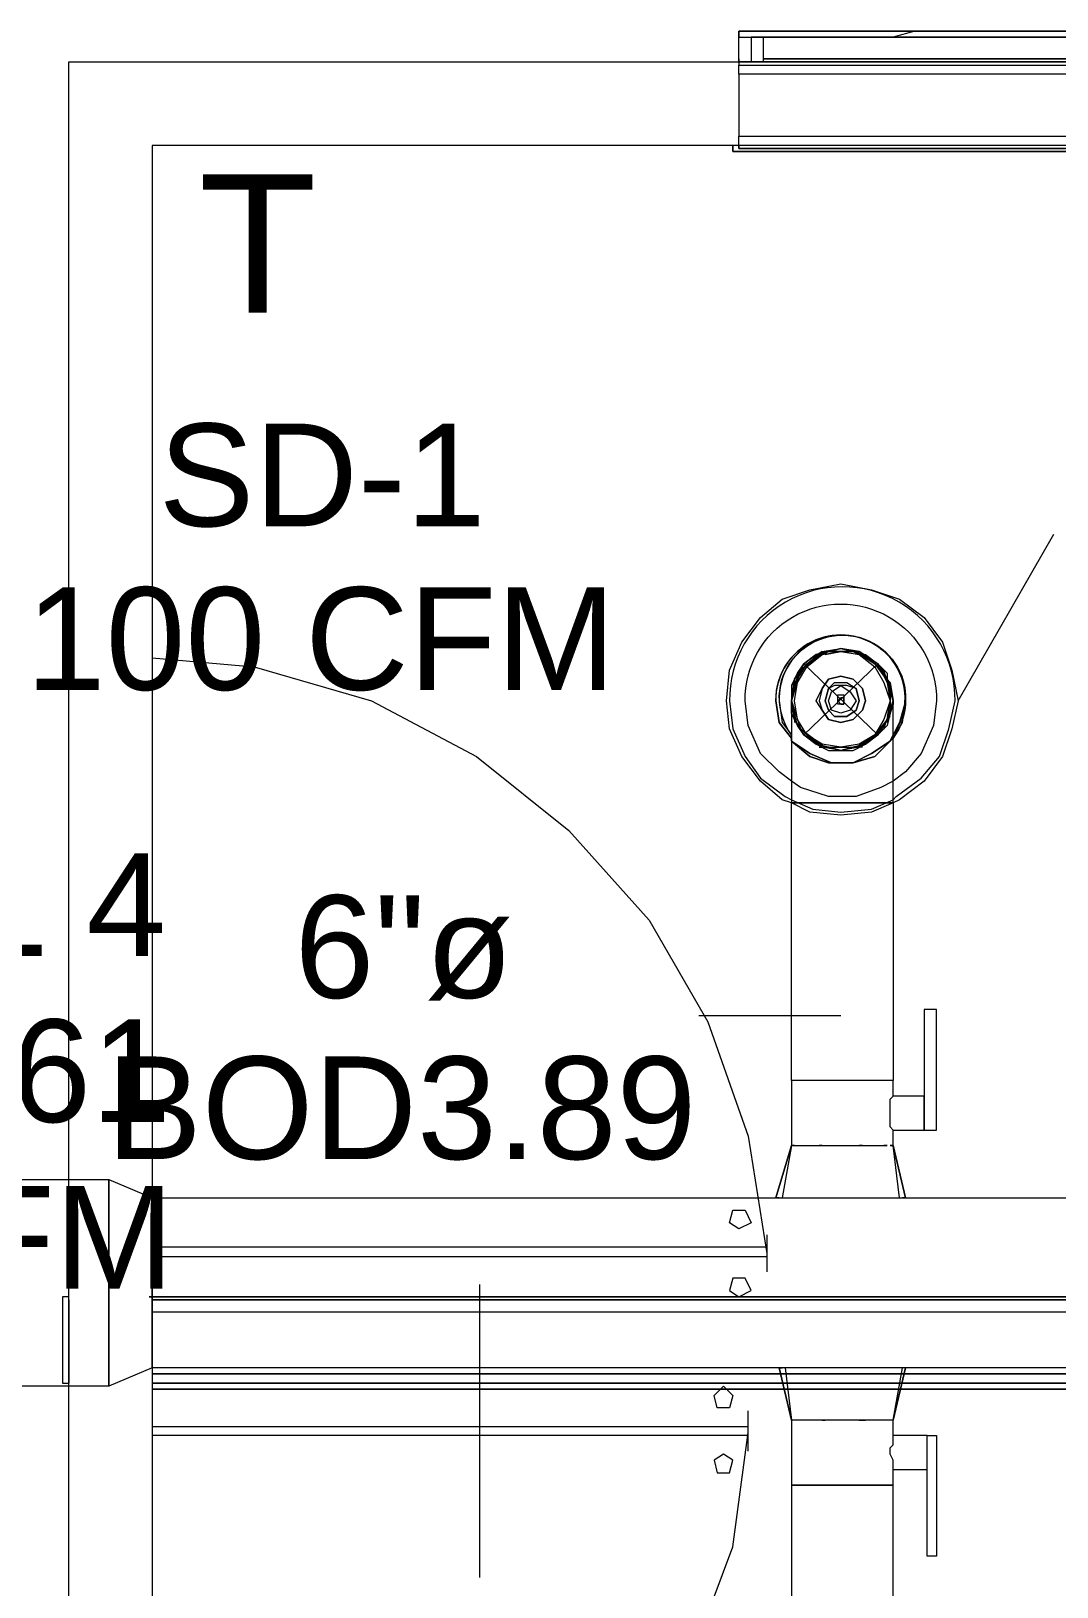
# Model space of a CAD drawing. Header units: metres. Extents: x 39 to 278, y -7 to 151.
# Drawn here: x 49.165 to 50.688, y 44.366 to 46.676 of the extents above; entities that cross this region are included whole.
import ezdxf

# ---------------------------------------------------------------- set-up
doc = ezdxf.new("R2010")
doc.units = ezdxf.units.M
doc.layers.add('HVAC - Ductos', color=5, linetype='Continuous', lineweight=50)
doc.layers.add('PDF_Geometry', color=7, linetype='Continuous', true_color=0xaaaaaa)
doc.layers.add('PDF_Text', color=7, linetype='Continuous')
doc.styles.add('PDF Helvetica', font='')
doc.styles.get('PDF Helvetica').set_extended_font_data('Helvetica')

msp = doc.modelspace()

# ---------------------------------------------------------------- linework, layer by layer
at = {"layer": 'HVAC - Ductos', "lineweight": 0}
for points in [[(50.5412, 45.6813), (50.6833, 45.9289)], [(50.3992, 45.7501), (50.4221, 45.7363), (50.4358, 45.7135), (50.4221, 45.7363), (50.3946, 45.7547), (50.3671, 45.7593), (50.3487, 45.7547), (50.3304, 45.7501), (50.3121, 45.7363), (50.3029, 45.7226), (50.2937, 45.7043), (50.2937, 45.6813), (50.2983, 45.6539), (50.3121, 45.6309), (50.3029, 45.6447), (50.2937, 45.6631), (50.2937, 45.6768), (50.2937, 45.6813), (50.2983, 45.7135), (50.2983, 45.7089), (50.2937, 45.6813), (50.2983, 45.6585), (50.2983, 45.6539), (50.2983, 45.6493)], [(50.335, 45.6126), (50.3395, 45.6126), (50.3121, 45.6309), (50.3304, 45.6172), (50.3167, 45.6309), (50.3029, 45.6447), (50.2983, 45.6631), (50.2937, 45.6813), (50.2983, 45.6997), (50.3029, 45.718), (50.3167, 45.7363), (50.3304, 45.7455), (50.3487, 45.7547), (50.3671, 45.7547), (50.3854, 45.7547), (50.4038, 45.7455), (50.4175, 45.7363), (50.4312, 45.718), (50.4404, 45.6997), (50.4404, 45.6813), (50.4404, 45.6631), (50.4312, 45.6447), (50.4175, 45.6309), (50.4038, 45.6172), (50.3854, 45.6126), (50.3671, 45.608), (50.3487, 45.6126), (50.3304, 45.6172), (50.3487, 45.608), (50.3671, 45.608), (50.3854, 45.608), (50.4038, 45.6172), (50.4221, 45.6309), (50.3946, 45.6126), (50.3671, 45.608), (50.3395, 45.6126), (50.3121, 45.6309), (50.2983, 45.6539), (50.2937, 45.6813), (50.2983, 45.7089)], [(50.2983, 45.7135), (50.2983, 45.7089), (50.2983, 45.7135), (50.3029, 45.7226), (50.3121, 45.7363), (50.3304, 45.7501), (50.335, 45.7501), (50.3395, 45.7547), (50.3487, 45.7547), (50.3671, 45.7593), (50.3854, 45.7547), (50.3946, 45.7547), (50.3992, 45.7501)], [(50.3029, 45.7135), (50.3167, 45.7363), (50.335, 45.7501), (50.3395, 45.7547), (50.3121, 45.7363), (50.2983, 45.7135), (50.3121, 45.7363)], [(50.3167, 45.7363), (50.335, 45.7501)], [(50.335, 45.7501), (50.3395, 45.7547)], [(50.3395, 45.7547), (50.3671, 45.7593), (50.3854, 45.7547), (50.4038, 45.7501), (50.4221, 45.7363), (50.4312, 45.7226), (50.4404, 45.7043), (50.4449, 45.6813), (50.4449, 45.6768), (50.4404, 45.6631), (50.4358, 45.6447), (50.4221, 45.6309), (50.4358, 45.6539), (50.4175, 45.6309), (50.3992, 45.6172)], [(50.3441, 45.7547), (50.3671, 45.7593), (50.3946, 45.7547), (50.3992, 45.7501), (50.4175, 45.7363), (50.4358, 45.7135), (50.4404, 45.7089), (50.4449, 45.6813), (50.4358, 45.7135)], [(50.3441, 45.7501), (50.3671, 45.7547), (50.3946, 45.7501)], [(50.3946, 45.7547), (50.3992, 45.7501), (50.4038, 45.7501), (50.4221, 45.7363), (50.4358, 45.7226), (50.4358, 45.7135), (50.4404, 45.7089), (50.4404, 45.7043), (50.4449, 45.6813), (50.4449, 45.6768)], [(50.2983, 45.7089), (50.2937, 45.7043), (50.2937, 45.6813), (50.2937, 45.6768)], [(50.4358, 45.7135), (50.4404, 45.7089)], [(50.4358, 45.7089), (50.4404, 45.6813), (50.4358, 45.6585)], [(50.2937, 45.6813), (50.2937, 45.6813)], [(50.2937, 45.6813), (50.2937, 45.6768), (50.2937, 45.6585), (50.2937, 45.6309), (50.2937, 45.5897), (50.2937, 45.5485), (50.2937, 45.5301), (50.3029, 45.5301), (50.3121, 45.5301), (50.3304, 45.5301), (50.3487, 45.5301), (50.3671, 45.5301), (50.3854, 45.5301), (50.4038, 45.5301), (50.4221, 45.5301), (50.4312, 45.5301), (50.4404, 45.5301), (50.4449, 45.5301), (50.4449, 45.5759), (50.4449, 45.6126), (50.4449, 45.6447), (50.4449, 45.6722), (50.4449, 45.6813)], [(50.4449, 45.6813), (50.4358, 45.6539), (50.4449, 45.6813)], [(50.335, 45.6172), (50.3167, 45.6309), (50.3029, 45.6539)], [(50.4358, 45.6539), (50.4221, 45.6309), (50.3946, 45.6126), (50.3671, 45.608), (50.3395, 45.6126)], [(50.4404, 45.6585), (50.4358, 45.6539), (50.4358, 45.6493)], [(50.3395, 45.6126), (50.3395, 45.6126)], [(50.3992, 45.6126), (50.3946, 45.6126), (50.3671, 45.608), (50.3441, 45.6126)], [(50.3946, 45.6126), (50.3946, 45.6126)], [(50.4449, 45.5622), (50.4267, 45.553), (50.39, 45.5393), (50.3487, 45.5393), (50.3075, 45.553), (50.2937, 45.5622)], [(50.2937, 45.5347), (50.3258, 45.5209), (50.3671, 45.5163), (50.4129, 45.5209), (50.4449, 45.5347)], [(50.4449, 45.5301), (50.4129, 45.5163), (50.3671, 45.5117), (50.3212, 45.5163), (50.2937, 45.5301)], [(50.4449, 45.5301), (50.4404, 45.5301), (50.4312, 45.5301), (50.4221, 45.5301), (50.4038, 45.5301), (50.3854, 45.5301), (50.3671, 45.5301), (50.3487, 45.5301), (50.3304, 45.5301), (50.3121, 45.5301), (50.3029, 45.5301), (50.2937, 45.5301)], [(50.3671, 45.2139), (50.1562, 45.2139)], [(50.4541, 44.9435), (50.4449, 45.0213), (50.4404, 45.0213), (50.4449, 45.0213), (50.4449, 45.0443), (50.4908, 45.0443), (50.5092, 45.0443), (50.5092, 45.223), (50.4908, 45.223), (50.4908, 45.0443), (50.4908, 45.0489), (50.4908, 45.058), (50.4908, 45.0626), (50.4908, 45.0672), (50.4908, 45.0763), (50.4908, 45.0809), (50.4908, 45.0855), (50.4908, 45.0901), (50.4908, 45.0947), (50.4449, 45.0947), (50.4449, 45.1176), (50.4404, 45.1176), (50.4312, 45.1176), (50.4221, 45.1176), (50.4038, 45.1176), (50.3854, 45.1176), (50.3671, 45.1176), (50.3487, 45.1176), (50.3304, 45.1176), (50.3121, 45.1176), (50.3029, 45.1176), (50.2937, 45.1176), (50.2937, 45.0213), (50.2983, 45.0213), (50.3029, 45.0213), (50.3121, 45.0213), (50.3304, 45.0213), (50.3487, 45.0213), (50.3671, 45.0213), (50.3854, 45.0213), (50.4038, 45.0213), (50.4221, 45.0213), (50.4312, 45.0213), (50.4358, 45.0213), (50.4312, 45.0213)], [(50.4449, 45.0443), (50.4404, 45.0489), (50.4404, 45.058), (50.4404, 45.0626), (50.4404, 45.0717), (50.4404, 45.0809), (50.4404, 45.0901), (50.4449, 45.0947)], [(50.2983, 45.0213), (50.2937, 45.0213), (50.28, 44.9435)], [(50.3121, 45.0213), (50.3167, 45.0213)], [(50.3395, 45.0213), (50.335, 45.0213), (50.3395, 45.0213), (50.3441, 45.0213)], [(50.3625, 45.0213), (50.3671, 45.0213), (50.3717, 45.0213)], [(50.4175, 45.0213), (50.4221, 45.0213)], [(50.4633, 44.9435), (50.4449, 45.0213), (50.4633, 44.9435)], [(50.2754, 44.9435), (50.2708, 44.9435), (50.2754, 44.9435), (50.28, 44.9435), (50.2846, 44.9435), (50.2937, 44.9435)], [(50.2754, 44.9435), (50.2708, 44.9435), (50.2754, 44.9435)], [(50.2983, 44.9435), (50.3121, 44.9435), (50.3167, 44.9435)], [(50.3212, 44.9435), (50.3258, 44.9435), (50.335, 44.9435), (50.3487, 44.9435), (50.3533, 44.9435), (50.3579, 44.9435), (50.3808, 44.9435), (50.3854, 44.9435), (50.39, 44.9435), (50.3992, 44.9435), (50.4129, 44.9435), (50.4221, 44.9435), (50.4404, 44.9435), (50.4495, 44.9435), (50.4587, 44.9435), (50.4633, 44.9435), (50.4587, 44.9435)], [(50.4129, 44.9435), (50.4129, 44.9435)], [(49.8308, 44.8151), (49.8308, 44.3797)], [(50.28, 44.6913), (50.2754, 44.6913), (50.28, 44.6913)], [(50.2754, 44.6913), (50.2937, 44.6134), (50.2754, 44.6913)], [(50.2937, 44.6913), (50.2846, 44.6913), (50.2937, 44.6134)], [(50.4633, 44.6913), (50.4449, 44.6134), (50.4404, 44.6134), (50.4358, 44.6134), (50.4221, 44.6134), (50.4083, 44.6134), (50.39, 44.6134), (50.3717, 44.6134), (50.3487, 44.6134), (50.3304, 44.6134), (50.3167, 44.6134), (50.3029, 44.6134), (50.2983, 44.6134), (50.2937, 44.6134), (50.2937, 44.5171), (50.2983, 44.5171), (50.3029, 44.5171), (50.3167, 44.5171), (50.3304, 44.5171), (50.3487, 44.5171), (50.3717, 44.5171), (50.39, 44.5171), (50.4083, 44.5171), (50.4221, 44.5171), (50.4358, 44.5171), (50.4449, 44.5171), (50.4358, 44.5171), (50.4221, 44.5171), (50.4083, 44.5171), (50.39, 44.5171), (50.3717, 44.5171), (50.3487, 44.5171), (50.3304, 44.5171), (50.3167, 44.5171), (50.3029, 44.5171), (50.2983, 44.5171), (50.2937, 44.5171), (50.2937, 44.1184)], [(50.4404, 44.6913), (50.4221, 44.6913), (50.4175, 44.6913), (50.4129, 44.6913), (50.4038, 44.6913), (50.39, 44.6913), (50.3854, 44.6913), (50.3808, 44.6913), (50.3579, 44.6913), (50.3533, 44.6913), (50.3487, 44.6913), (50.335, 44.6913), (50.3258, 44.6913), (50.3212, 44.6913), (50.3167, 44.6913), (50.2983, 44.6913)], [(50.4449, 44.1184), (50.4449, 44.5171), (50.4449, 44.5401), (50.4954, 44.5401), (50.4954, 44.5447), (50.4954, 44.5493), (50.4954, 44.5539), (50.4954, 44.5584), (50.4954, 44.5676), (50.4954, 44.5722), (50.4954, 44.5768), (50.4954, 44.5859), (50.4954, 44.5905), (50.4449, 44.5905), (50.4449, 44.6134), (50.4587, 44.6913)], [(50.4449, 44.6134), (50.4633, 44.6913), (50.4587, 44.6913), (50.4541, 44.6913), (50.4449, 44.6913)], [(50.4633, 44.6913), (50.4633, 44.6913)], [(50.2983, 44.6134), (50.2983, 44.6134)], [(50.3167, 44.6134), (50.3167, 44.6134)], [(50.3717, 44.6134), (50.3671, 44.6134)], [(50.4221, 44.6134), (50.4175, 44.6134)], [(50.4404, 44.6134), (50.4358, 44.6134)], [(50.4449, 44.6134), (50.4449, 44.6134)], [(50.4449, 44.5401), (50.4449, 44.5447), (50.4449, 44.5539), (50.4404, 44.563), (50.4404, 44.5722), (50.4449, 44.5768), (50.4449, 44.5859), (50.4449, 44.5905)]]:
    msp.add_lwpolyline(points, dxfattribs=at)
for points in [[(50.2937, 45.1176), (50.2937, 45.5301), (50.28, 45.5347), (50.2479, 45.5622), (50.2204, 45.5989), (50.2021, 45.6401), (50.1975, 45.6813), (50.2021, 45.7272), (50.2204, 45.7685), (50.2479, 45.8051), (50.28, 45.8326), (50.3212, 45.8463), (50.3671, 45.8555), (50.4129, 45.8463), (50.4541, 45.8326), (50.4908, 45.8051), (50.5183, 45.7685), (50.5321, 45.7272), (50.5412, 45.6813), (50.5321, 45.6401), (50.5183, 45.5989), (50.4908, 45.5622), (50.4541, 45.5347), (50.4449, 45.5301), (50.4449, 45.1176), (50.4404, 45.1176), (50.4312, 45.1176), (50.4221, 45.1176), (50.4038, 45.1176), (50.3854, 45.1176), (50.3671, 45.1176), (50.3487, 45.1176), (50.3304, 45.1176), (50.3121, 45.1176), (50.3029, 45.1176)], [(50.4312, 45.6539), (50.4175, 45.6309), (50.3946, 45.6172), (50.3671, 45.6126), (50.3395, 45.6172), (50.3167, 45.6309), (50.3029, 45.6539), (50.2983, 45.6813), (50.3029, 45.7089), (50.3167, 45.7318), (50.3395, 45.7501), (50.3671, 45.7547), (50.3946, 45.7501), (50.4175, 45.7318), (50.4312, 45.7089), (50.4404, 45.6813)], [(50.3992, 45.6676), (50.4038, 45.6813), (50.3992, 45.6676), (50.3854, 45.6539), (50.3671, 45.6493), (50.3487, 45.6539), (50.3395, 45.6676), (50.3304, 45.6813), (50.3395, 45.6997), (50.3487, 45.7135), (50.3671, 45.718), (50.3854, 45.7135), (50.3992, 45.6997), (50.4038, 45.6813), (50.3992, 45.6997), (50.3854, 45.7135), (50.3671, 45.718), (50.3487, 45.7135), (50.3395, 45.6997), (50.335, 45.6813), (50.3395, 45.6676), (50.3487, 45.6539), (50.3671, 45.6493), (50.3854, 45.6539)], [(50.3487, 45.6997), (50.3441, 45.6813), (50.3487, 45.6997), (50.3579, 45.7089), (50.3762, 45.7089), (50.39, 45.6997), (50.3946, 45.6813), (50.39, 45.6997), (50.3762, 45.7043), (50.3579, 45.7043)], [(50.3808, 45.6676), (50.3671, 45.6631), (50.3533, 45.6676), (50.3487, 45.6813), (50.3533, 45.6951), (50.3671, 45.7043), (50.3808, 45.6951), (50.39, 45.6813)], [(50.2708, 45.6813), (50.2754, 45.6493), (50.2937, 45.6263), (50.2754, 45.6493)], [(50.39, 45.6676), (50.3946, 45.6813), (50.39, 45.6676), (50.3762, 45.6585), (50.3579, 45.6585), (50.3487, 45.6676), (50.3441, 45.6813), (50.3487, 45.6676), (50.3579, 45.6585), (50.3762, 45.6585)], [(50.3671, 45.6859), (50.3625, 45.6813), (50.3625, 45.6905), (50.3717, 45.6905), (50.3717, 45.6813), (50.3717, 45.6859)], [(50.3717, 45.6768), (50.3717, 45.6813), (50.3717, 45.6768), (50.3625, 45.6768), (50.3625, 45.6813), (50.3671, 45.6768)], [(50.4449, 45.6309), (50.4404, 45.6217), (50.4129, 45.6035), (50.3854, 45.5897), (50.3533, 45.5897), (50.3212, 45.6035), (50.2937, 45.6217), (50.3212, 45.5989), (50.3487, 45.5897), (50.3854, 45.5897), (50.4175, 45.5989), (50.4404, 45.6217), (50.4449, 45.6263), (50.4404, 45.6217)], [(50.2937, 45.6217), (50.3212, 45.6035), (50.3533, 45.5897), (50.3854, 45.5897), (50.4129, 45.6035), (50.4404, 45.6217), (50.4175, 45.5989), (50.3854, 45.5897), (50.3487, 45.5897), (50.3212, 45.5989), (50.2937, 45.6217), (50.2937, 45.6263), (50.2937, 45.6217), (50.2937, 45.6309)], [(50.2937, 45.0213), (50.2708, 44.9435)], [(50.3992, 45.0213), (50.3946, 45.0213)], [(48.3733, 44.9709), (49.2808, 44.9709), (49.2808, 44.6639), (48.3733, 44.6639)], [(49.2808, 44.9709), (49.3449, 44.9435), (49.3449, 44.6913), (49.2808, 44.6639)], [(51.435, 44.6913), (49.3449, 44.6913), (49.3449, 44.9435), (51.435, 44.9435)], [(50.2754, 44.6913), (50.28, 44.6913)], [(50.3395, 44.6134), (50.3441, 44.6134)], [(50.3946, 44.6134), (50.3992, 44.6134), (50.4038, 44.6134), (50.3992, 44.6134)], [(50.5092, 44.4117), (50.4954, 44.4117), (50.4954, 44.5905), (50.5092, 44.5905)]]:
    msp.add_lwpolyline(points, close=True, dxfattribs=at)
for points in [[(50.4449, 45.5347), (50.4495, 45.5393), (50.4862, 45.5667), (50.5137, 45.5989), (50.5275, 45.6401), (50.5367, 45.6813, 1.013803), (50.2021, 45.6813), (50.2067, 45.6401), (50.225, 45.5989), (50.2479, 45.5667), (50.2846, 45.5393), (50.2937, 45.5347)], [(50.2937, 45.5622), (50.2754, 45.5759), (50.2479, 45.6035), (50.2296, 45.6447), (50.225, 45.6813, -1.013328), (50.5092, 45.6813), (50.5046, 45.6447), (50.4862, 45.6035), (50.4633, 45.5759), (50.4449, 45.5622)]]:
    msp.add_lwpolyline(points, format="xyb", dxfattribs=at)
msp.add_lwpolyline([(50.4633, 45.6813, 1.019062), (50.2708, 45.6813, -1.390871), (50.4449, 45.6263), (50.4587, 45.6493), (50.4633, 45.6813), (50.4541, 45.6493), (50.4449, 45.6309, 1.405022), (50.2754, 45.6813), (50.28, 45.6493), (50.2937, 45.6309, -1.40442)], format="xyb", close=True, dxfattribs=at)
at = {"layer": 'PDF_Geometry', "lineweight": 0}
for points in [[(51.3983, 44.6822), (49.3449, 44.6822), (51.3983, 44.6822), (51.3983, 44.7739), (49.3449, 44.7739), (49.3449, 44.7922), (51.3983, 44.7922), (51.3983, 44.6684), (49.3449, 44.6684), (49.3449, 42.9543), (50.2112, 42.9543), (50.2112, 42.8305), (49.2212, 42.8305), (49.2212, 42.9543), (49.2212, 46.6301), (49.3449, 46.6301), (50.2158, 46.6301), (50.2158, 46.6668), (50.2342, 46.6668), (50.2342, 46.6301)], [(50.2158, 46.6668), (50.2158, 46.6759), (51.3983, 46.6759), (50.2158, 46.6759), (50.2158, 46.6668), (51.3983, 46.6668), (51.3983, 46.6759)], [(51.38, 46.6668), (51.3617, 46.6668), (51.3617, 46.6301), (50.2525, 46.6301), (50.2525, 46.6668), (50.2342, 46.6668), (50.2342, 46.6301), (50.2158, 46.6301), (50.2158, 46.6255), (51.3983, 46.6255)], [(51.3617, 46.6668), (50.2525, 46.6668)], [(50.4771, 46.6759), (50.4449, 46.6668)], [(51.3983, 46.5018), (50.2158, 46.5018), (50.2158, 46.5063), (50.2158, 46.5018), (51.3983, 46.5018), (51.3983, 46.6301), (50.2158, 46.6301), (50.2158, 46.6347), (50.2158, 46.6301), (51.3983, 46.6301)], [(51.3617, 46.6301), (50.2525, 46.6301)], [(51.3983, 46.5063), (50.2158, 46.5063), (50.2158, 46.5201), (51.3983, 46.5201), (51.3983, 46.5063), (50.2158, 46.5063), (49.3449, 46.5063), (49.3449, 44.7922), (51.3983, 44.7922), (51.3983, 44.7739), (49.3449, 44.7739), (49.3449, 44.6822), (49.3449, 44.6684), (51.3983, 44.6684), (51.3983, 44.6822)], [(50.2158, 46.5063), (50.2158, 46.5063)], [(49.3449, 45.7455), (49.4962, 45.7318), (49.6704, 45.6813), (49.8262, 45.5989), (49.9637, 45.4889), (50.0829, 45.3559), (50.1699, 45.2047), (50.2296, 45.0351), (50.2571, 44.8609)], [(50.2571, 44.8885), (50.2571, 44.8335)], [(50.2571, 44.8701), (49.3449, 44.8701)], [(49.3449, 44.8563), (50.2571, 44.8563)], [(49.2212, 44.7967), (49.2121, 44.7967), (49.2121, 44.6684), (49.2212, 44.6684), (49.2212, 44.6822), (49.2212, 44.7739), (49.2212, 44.7922), (49.2212, 44.6684)], [(49.3449, 44.7922), (49.3449, 44.7922)], [(51.3983, 44.7922), (49.3449, 44.7922), (51.3983, 44.7922)], [(49.3449, 44.6684), (51.3983, 44.6684), (49.3449, 44.6684)], [(50.2296, 44.5676), (50.2296, 44.6271)], [(49.3449, 44.6043), (50.2296, 44.6043)], [(49.3449, 43.738), (49.4916, 43.7518), (49.6612, 43.8021), (49.8125, 43.8801), (49.95, 43.9855), (50.06, 44.1139), (50.1471, 44.2651), (50.2067, 44.4255), (50.2296, 44.5951)], [(50.2296, 44.5905), (49.3449, 44.5905)]]:
    msp.add_lwpolyline(points, dxfattribs=at)
for points in [[(50.2158, 46.6118), (50.2158, 46.5201), (51.3983, 46.5201), (51.3983, 46.6118), (50.2158, 46.6118), (50.2158, 46.6255), (51.3983, 46.6255), (51.3983, 46.6118)], [(51.3617, 46.6347), (50.2525, 46.6347)], [(50.2067, 46.4972), (50.2067, 46.5063), (50.2067, 46.4972), (51.3983, 46.4972)], [(50.2158, 46.5018), (51.3983, 46.5018)], [(50.2158, 44.8976), (50.2021, 44.9067), (50.2067, 44.9251), (50.225, 44.9251), (50.2342, 44.9067)], [(50.2158, 44.7967), (50.2342, 44.8059), (50.225, 44.8243), (50.2067, 44.8243), (50.2021, 44.8059)], [(49.3404, 44.7967), (51.3983, 44.7967)], [(51.3983, 44.7922), (49.3449, 44.7922)], [(49.3449, 44.6684), (51.3983, 44.6684)], [(49.3449, 44.6593), (51.3983, 44.6593), (51.3983, 43.0184), (51.3983, 44.6593)], [(50.1929, 44.6639), (50.2067, 44.6501), (50.2021, 44.6317), (50.1837, 44.6317), (50.1791, 44.6501)], [(50.1929, 44.563), (50.1791, 44.5539), (50.1837, 44.5355), (50.2021, 44.5355), (50.2067, 44.5539)]]:
    msp.add_lwpolyline(points, close=True, dxfattribs=at)
at = {"layer": 'PDF_Geometry', "color": 8, "lineweight": 0, "true_color": 0x808080}
msp.add_lwpolyline([(50.4312, 45.7272), (50.39, 45.7547), (50.3441, 45.7547), (50.3075, 45.7272), (50.2937, 45.6813), (50.3075, 45.6401), (50.3441, 45.6126), (50.39, 45.6126), (50.4312, 45.6401), (50.4449, 45.6813)], close=True, dxfattribs=at)
for points in [[(50.3121, 45.7363), (50.4221, 45.6309)], [(50.4221, 45.7363), (50.3121, 45.6309)]]:
    msp.add_lwpolyline(points, dxfattribs=at)

# ---------------------------------------------------------------- texts
at = {"layer": 'PDF_Text', "lineweight": 0, "attachment_point": 4, "style": 'PDF Helvetica'}
for s, insert, char_height in [('T', (49.4142, 46.3605), 0.2055), ('SD-1', (49.3546, 46.0159), 0.15247), ('100 CFM', (49.1575, 45.7729), 0.15247), ('LEVEL 4', (48.525, 45.3787), 0.15247), ('6"ø', (49.5563, 45.3146), 0.15247), ('VAV-461', (48.5204, 45.1312), 0.15247), ('BOD3.89', (49.2767, 45.0762), 0.15247), ('200 CFM', (48.502, 44.8837), 0.15247)]:
    msp.add_mtext(s, dxfattribs=dict(at, insert=insert, char_height=char_height))

doc.saveas('drawing.dxf')
